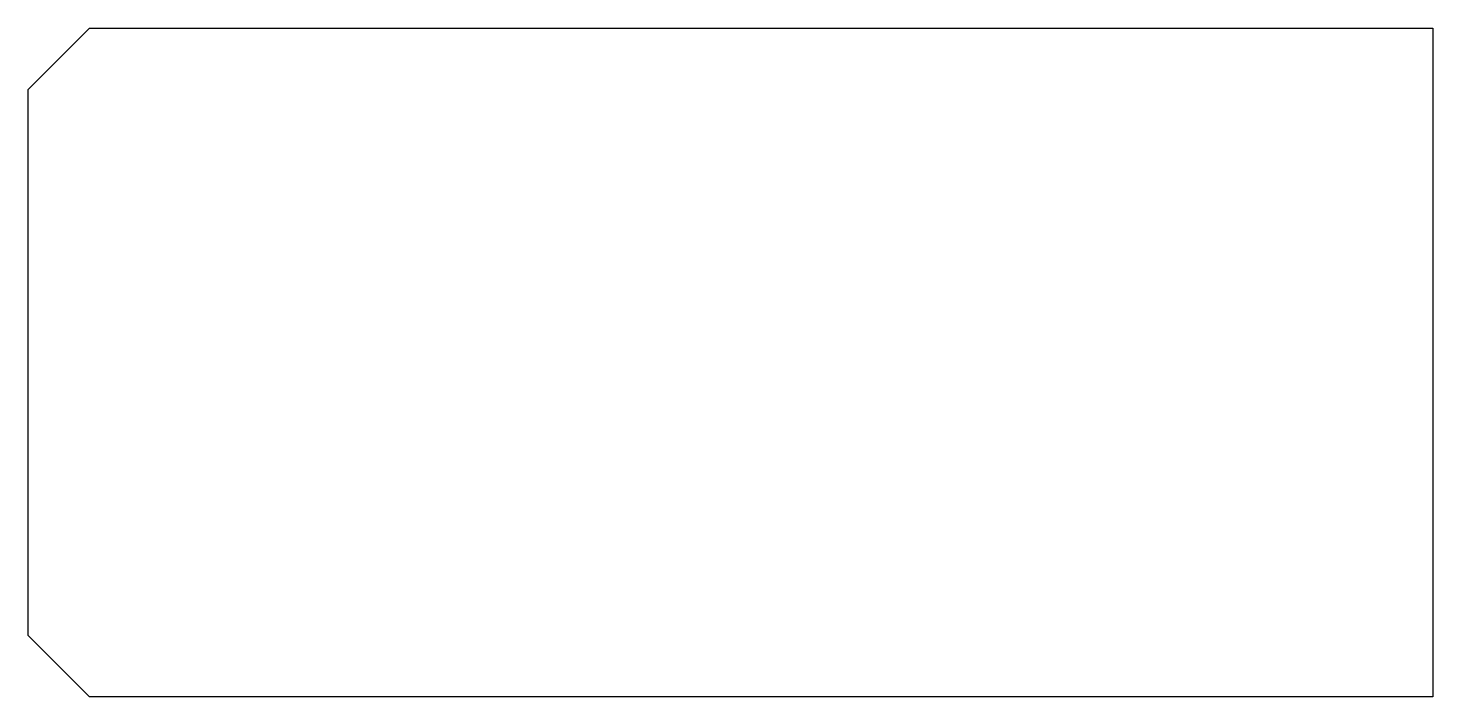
# Model space of a CAD drawing. Header units: millimetres. Extents: x 0 to 458, y -109 to 109.
import ezdxf

# ---------------------------------------------------------------- set-up
doc = ezdxf.new("R2010")
doc.units = ezdxf.units.MM
doc.header["$LTSCALE"] = 10
doc.layers.add('MEMBERS', color=5, linetype='Continuous')

msp = doc.modelspace()

# ---------------------------------------------------------------- linework, layer by layer
at = {"layer": 'MEMBERS', "color": 3, "linetype": 'Continuous'}
for p, q in [((0, 89), (20, 109)), ((20, 109), (458, 109)), ((458, 109), (458, -109)), ((0, -89), (0, 89)), ((20, -109), (0, -89)), ((458, -109), (20, -109))]:
    msp.add_line(p, q, dxfattribs=at)

doc.saveas('drawing.dxf')
